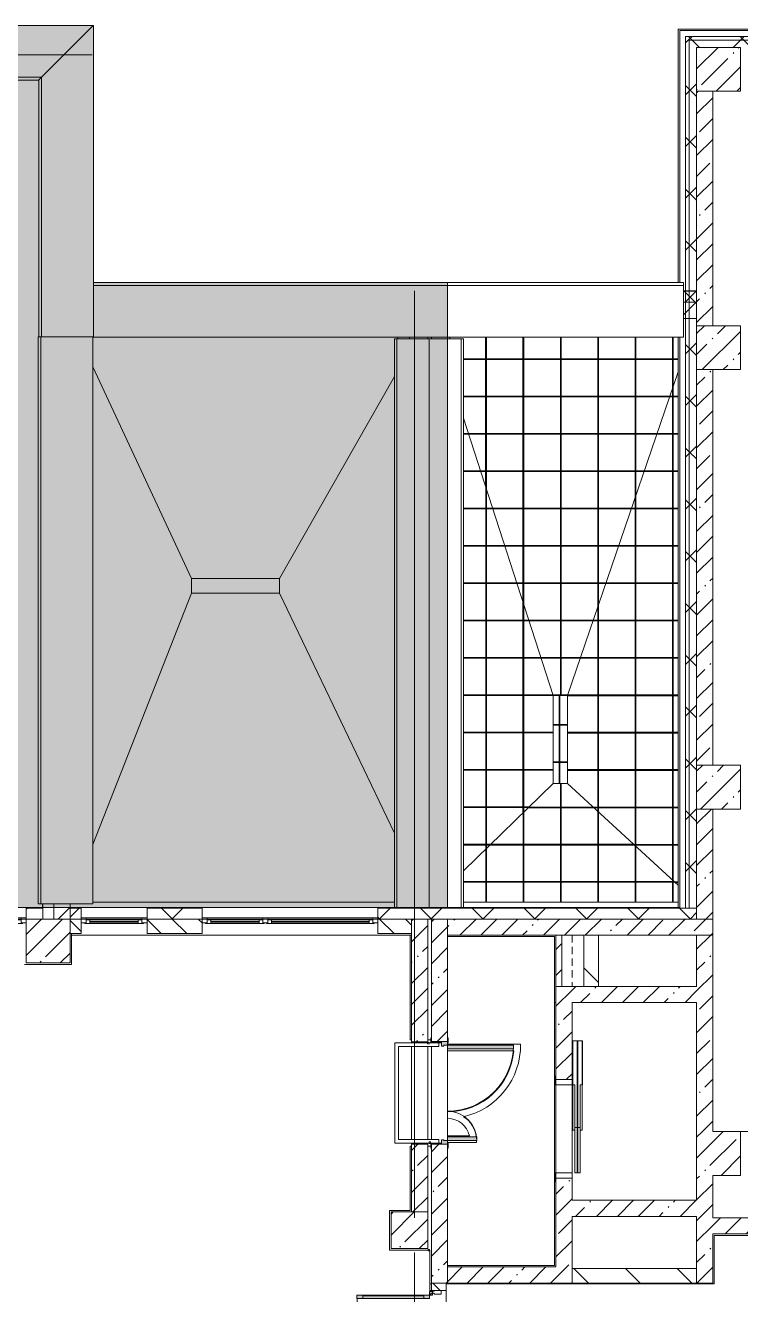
# Model space of a CAD drawing. Header units: millimetres. Extents: x 81469 to 281789, y -8553 to 29000.
# Drawn here: x 185605 to 195365, y 10072 to 27400 of the extents above; entities that cross this region are included whole.
import ezdxf

# ---------------------------------------------------------------- set-up
doc = ezdxf.new("R2010")
doc.units = ezdxf.units.MM
doc.linetypes.add('200_ШТРИХ__ш1_п0_6_', pattern=[160, 100, -60])
doc.linetypes.add('Осевая', pattern=[3175, 635, -476.25, 1587.5, -476.25])
for name, color, linetype, lineweight in [('A-DETL-3', 7, 'Continuous', 5), ('A-DETL-MBND', 7, '200_ШТРИХ__ш1_п0_6_', 9), ('A-GENM-1', 7, 'Continuous', 5), ('A-GLAZ-3', 7, 'Continuous', 5), ('A-GLAZ-CWMG-2', 7, 'Continuous', 5), ('A-ROOF', 7, 'Continuous', 5), ('A-ROOF-PATT', 7, 'Continuous', 5), ('A-WALL', 7, 'Continuous', 9), ('A-WALL-4', 7, 'Continuous', 5), ('I-WALL-2', 7, 'Continuous', 5), ('S-COLS-1', 7, 'Continuous', 5), ('Оси', 7, 'Continuous', 9), ('Оси-2', 7, 'Осевая', 9)]:
    doc.layers.add(name, color=color, linetype=linetype, lineweight=lineweight)
doc.layers.add('A-DETL-GENF-2', color=7, linetype='Continuous', lineweight=9, true_color=0xc0c0c0, transparency=0.4)
for name, color, linetype, lineweight, true_color in [('A-DETL-GENF-3', 7, 'Continuous', 5, 0xaaaaaa), ('A-DETL-GENF-4', 7, 'Continuous', 5, 0xe2e2e2), ('A-DOOR-2', 7, 'Continuous', 5, 0xe2e2e2), ('A-DOOR-3', 7, 'Continuous', 5, 0xaaaaaa), ('A-DOOR-FRAM-1', 7, 'Continuous', 5, 0xe2e2e2), ('A-DOOR-FRAM-3', 7, 'Continuous', 5, 0xaaaaaa), ('A-FLOR-2', 7, 'Continuous', 5, 0xb7b7b7), ('A-FLOR-3', 7, 'Continuous', 5, 0xaaaaaa), ('A-GENM-2', 7, 'Continuous', 5, 0x737373), ('A-WALL-5', 7, 'Continuous', 5, 0x737373), ('A-WALL-6', 7, 'Continuous', 9, 0x737373), ('I-WALL-3', 7, 'Continuous', 5, 0x737373)]:
    doc.layers.add(name, color=color, linetype=linetype, lineweight=lineweight, true_color=true_color)
pattern_1 = [(45, (152605.2, 0), (-353.5534, 353.5534), []), (135, (152605.2, 0), (-353.5534, -353.5534), [])]
pattern_2 = [(45, (152605.2, 0), (-285.123, 285.123), []), (45, (152890.3, 0), (-285.123, 285.123), [504.031, -100.806, 16.764, -84.042])]
pattern_3 = [(135, (152605.2, 0), (-353.5534, -353.5534), [])]

# ---------------------------------------------------------------- blocks, each defined once
blk = doc.blocks.new('парапет1 - парапет-18629556-3_5_3_птичка')
at = {"layer": 'A-GENM-1'}
blk.add_line((-2411, 27400), (33928, 27400), dxfattribs=at)
at = {"layer": 'A-GENM-2'}
for p, q in [((33926, 27398), (33219, 26691)), ((33928, 27398), (33928, 23147)), ((33219, 26691), (-1702, 26691)), ((33219, 26691), (33183, 26655)), ((33219, 23147), (33219, 26691)), ((-1665, 26654), (33182, 26654)), ((33182, 26654), (33182, 23147)), ((33928, 23147), (33920, 23147))]:
    blk.add_line(p, q, dxfattribs=at)
blk.add_open_spline([(33183, 26655), (33182, 26654), (33182, 26654), (33182, 26654), (33182, 26654)], degree=3, dxfattribs=at)
blk = doc.blocks.new('BSC_Колонна _Прямоугольная - 600х600-V26-3_5_3_птичка')
at = {"layer": 'S-COLS-1'}
h = blk.add_hatch(dxfattribs=at)
h.set_pattern_fill('FP_65', color=256, style=0, pattern_type=2)
h.set_pattern_definition([(45, (-42460, -26800), (-285.123, 285.123), []), (45, (-42174.88, -26800), (-285.123, 285.123), [504.031, -100.806, 16.764, -84.042])])
h.paths.add_polyline_path([(-300, -300), (300, -300), (300, 300), (-300, 300)])
for p, q in [((300, 300), (-300, 300)), ((-300, 300), (-300, -300)), ((300, -300), (300, 300)), ((-300, -300), (300, -300))]:
    blk.add_line(p, q, dxfattribs=at)
blk = doc.blocks.new('BSC_Колонна _Прямоугольная - 600х600-V31-3_5_3_птичка')
at = {"layer": 'S-COLS-1'}
h = blk.add_hatch(dxfattribs=at)
h.set_pattern_fill('FP_71', color=256, style=0, pattern_type=2)
h.set_pattern_definition([(45, (-42460, -17000), (-285.123, 285.123), []), (45, (-42174.88, -17000), (-285.123, 285.123), [504.031, -100.806, 16.764, -84.042])])
h.paths.add_polyline_path([(-300, -300), (300, -300), (300, 300), (-300, 300)])
for p, q in [((300, 300), (-300, 300)), ((-300, 300), (-300, -300)), ((300, -300), (300, 300)), ((-300, -300), (300, -300))]:
    blk.add_line(p, q, dxfattribs=at)
blk = doc.blocks.new('BSC_Колонна _Прямоугольная - 600х600-V32-3_5_3_птичка')
at = {"layer": 'S-COLS-1'}
h = blk.add_hatch(dxfattribs=at)
h.set_pattern_fill('FP_72', color=256, style=0, pattern_type=2)
h.set_pattern_definition([(45, (-42460, -23000), (-285.123, 285.123), []), (45, (-42174.88, -23000), (-285.123, 285.123), [504.031, -100.806, 16.764, -84.042])])
h.paths.add_polyline_path([(-300, -300), (300, -300), (300, 300), (-300, 300), (-300, -210)])
for p, q in [((300, 300), (-300, 300)), ((-300, 300), (-300, -300)), ((300, -300), (300, 300)), ((-300, -300), (300, -300))]:
    blk.add_line(p, q, dxfattribs=at)
blk = doc.blocks.new('BSC_Колонна _Прямоугольная - 600х600-V46-3_5_3_птичка')
at = {"layer": 'S-COLS-1'}
h = blk.add_hatch(dxfattribs=at)
h.set_pattern_fill('FP_84', color=256, style=0, pattern_type=2)
h.set_pattern_definition([(45, (-33310, -14900), (-285.123, 285.123), []), (45, (-33024.88, -14900), (-285.123, 285.123), [504.031, -100.806, 16.764, -84.042])])
h.paths.add_polyline_path([(-300, -300), (300, -300), (300, 300), (-300, 300), (-300, -208)])
for p, q in [((300, 300), (-300, 300)), ((-300, 300), (-300, -300)), ((300, -300), (300, 300)), ((-300, -300), (300, -300))]:
    blk.add_line(p, q, dxfattribs=at)
blk = doc.blocks.new('110_Дверь_СКБ_2Ст - Д-2 1450x2100h_Лестничная клетка EIS60-31576737-3_5_3_птичка')
at = {"layer": 'A-DOOR-2'}
for points in [[(-588, 507), (-588, 1010), (-638, 1010), (-638, 110), (-588, 110)], [(662, 510), (612, 510), (612, 110), (662, 110)], [(712, 30), (698, 30), (698, -110), (712, -110)]]:
    blk.add_hatch(color=256, dxfattribs=at).paths.add_polyline_path(points)
h = blk.add_hatch(color=256, dxfattribs=at)
h.paths.add_polyline_path([(712, 110), (662, 110), (662, 60), (652, 60), (652, 30), (712, 30)])
h.paths.add_polyline_path([(-628, 30), (-628, 60), (-638, 60), (-638, 110), (-688, 110), (-688, 30)])
at = {"layer": 'A-DOOR-FRAM-1'}
for points in [[(-672, 110), (-672, 118), (-742, 118), (-742, 110), (-697, 110)], [(-672, 30), (-688, 30), (-688, -110), (-672, -110)], [(768, 110), (768, 118), (698, 118), (698, 110)], [(-672, -110), (-742, -110), (-742, -118), (-672, -118)], [(768, -118), (768, -110), (698, -110), (698, -118)]]:
    blk.add_hatch(color=256, dxfattribs=at).paths.add_polyline_path(points)
at = {"layer": 'A-DOOR-3'}
for p, q in [((-638, 1010), (-638, 110)), ((-588, 1010), (-638, 1010)), ((-588, 110), (-588, 1010)), ((662, 510), (612, 510)), ((612, 510), (612, 110)), ((662, 110), (662, 510)), ((-638, 110), (-588, 110)), ((612, 110), (662, 110))]:
    blk.add_line(p, q, dxfattribs=at)
for centre, radius, start, end in [((-638, 110), 900, 0, 90), ((662, 110), 400, 90, 180)]:
    blk.add_arc(centre, radius, start, end, dxfattribs=at)
at = {"layer": 'A-DOOR-FRAM-3'}
for p, q in [((-672, 118), (-742, 118)), ((-742, 118), (-742, 110)), ((-742, 110), (-672, 110)), ((-638, 110), (-688, 110)), ((-688, 110), (-688, 30)), ((-688, 30), (-628, 30)), ((-672, 30), (-688, 30)), ((-688, 30), (-688, -110)), ((-672, 110), (-672, 118)), ((-672, -110), (-672, 30)), ((-638, 60), (-638, 110)), ((-628, 60), (-638, 60)), ((-628, 30), (-628, 60)), ((662, 60), (652, 60)), ((652, 60), (652, 30)), ((652, 30), (712, 30)), ((662, 110), (662, 60)), ((712, 110), (662, 110)), ((768, 118), (698, 118)), ((698, 118), (698, 110)), ((698, 110), (768, 110)), ((712, 30), (698, 30)), ((698, 30), (698, -110)), ((712, 30), (712, 110)), ((712, -110), (712, 30)), ((768, 110), (768, 118)), ((-672, -110), (-742, -110)), ((-742, -110), (-742, -118)), ((-742, -118), (-672, -118)), ((-688, -110), (-672, -110)), ((-672, -118), (-672, -110)), ((698, -110), (712, -110)), ((768, -110), (698, -110)), ((698, -110), (698, -118)), ((698, -118), (768, -118)), ((768, -118), (768, -110))]:
    blk.add_line(p, q, dxfattribs=at)
blk = doc.blocks.new('Gfhfgtnyfz rhsirf 1 - Gfhfgtnyfz rhsirf 3-21026214-3_5_3_птичка')
at = {"layer": 'A-GENM-1'}
for p, q in [((38780, 23120), (38966, 23120)), ((38966, 23120), (38998, 23120)), ((38966, 15358), (38966, 23120)), ((38998, 23120), (38999, 23120)), ((38999, 15358), (38999, 23120))]:
    blk.add_line(p, q, dxfattribs=at)
at = {"layer": 'A-GENM-2'}
for p, q in [((38057, 23120), (38057, 15358)), ((38057, 23120), (38058, 23120)), ((38058, 23120), (38090, 23120)), ((38090, 23120), (38528, 23120)), ((38090, 23120), (38090, 15358)), ((38528, 23120), (38780, 23120)), ((38528, 15358), (38528, 23120))]:
    blk.add_line(p, q, dxfattribs=at)
blk = doc.blocks.new('парапет6 - парапет-21094616-3_5_3_птичка')
at = {"layer": 'A-GENM-2'}
for p, q in [((33173, 23147), (33173, 15407)), ((33173, 23147), (33174, 23147)), ((33174, 23147), (33211, 23147)), ((33211, 23147), (33920, 23147)), ((33211, 23147), (33211, 15407)), ((33920, 15407), (33920, 23147)), ((33174, 15407), (33173, 15407)), ((33211, 15407), (33174, 15407)), ((33920, 15407), (33211, 15407))]:
    blk.add_line(p, q, dxfattribs=at)
blk = doc.blocks.new('120_Окно_СКБ_1Ст - 120_Окно_СКБ_1Ст 900х2500_h_-20664874-3_5_3_птичка')
at = {"layer": 'A-GLAZ-3'}
for p, q in [((-450, -127), (-450, -57)), ((-450, -57), (-380, -57)), ((450, -57), (-450, -57)), ((-380, -127), (-450, -127)), ((-450, -127), (-400, -127)), ((-380, -127), (-400, -127)), ((-400, -127), (-400, -137)), ((-400, -137), (400, -137)), ((400, -137), (-400, -137)), ((-380, -57), (-380, -127)), ((380, -87), (-380, -87)), ((-380, -87), (-380, -127)), ((-330, -137), (-330, -87)), ((-330, -107), (330, -107)), ((330, -117), (-330, -117)), ((330, -137), (330, -87)), ((380, -127), (380, -57)), ((380, -57), (450, -57)), ((380, -127), (380, -87)), ((450, -127), (380, -127)), ((400, -127), (380, -127)), ((400, -127), (450, -127)), ((400, -137), (400, -127)), ((450, -57), (450, -127))]:
    blk.add_line(p, q, dxfattribs=at)
blk = doc.blocks.new('120_Окно_СКБ_1Ст - 120_Окно_СКБ_1Ст_900х2500_h_-20705657-3_5_3_птичка')
at = {"layer": 'A-GLAZ-3'}
for p, q in [((-450, -127), (-450, -57)), ((-450, -57), (-380, -57)), ((450, -57), (-450, -57)), ((-380, -127), (-450, -127)), ((-450, -127), (-400, -127)), ((-380, -127), (-400, -127)), ((-400, -127), (-400, -137)), ((-400, -137), (400, -137)), ((400, -137), (-400, -137)), ((-380, -57), (-380, -127)), ((380, -87), (-380, -87)), ((-380, -87), (-380, -127)), ((-330, -137), (-330, -87)), ((-330, -107), (330, -107)), ((330, -117), (-330, -117)), ((330, -137), (330, -87)), ((380, -127), (380, -57)), ((380, -57), (450, -57)), ((380, -127), (380, -87)), ((450, -127), (380, -127)), ((400, -127), (380, -127)), ((400, -127), (450, -127)), ((400, -137), (400, -127)), ((450, -57), (450, -127))]:
    blk.add_line(p, q, dxfattribs=at)
blk = doc.blocks.new('120_Окно_СКБ_2Ст - 120_Окно_СКБ_2Ст 2400х2500 _мал створка слева_-22817474-3_5_3_птичка')
at = {"layer": 'A-GLAZ-3'}
for p, q in [((-1130, 127), (-1200, 127)), ((-1200, 127), (-1200, 57)), ((-1200, 127), (-1150, 127)), ((-1200, 57), (-1130, 57)), ((1200, 57), (-1200, 57)), ((-1150, 127), (-1150, 137)), ((-1150, 137), (320, 137)), ((320, 137), (-1150, 137)), ((-1130, 127), (-1150, 127)), ((-1130, 57), (-1130, 127)), ((-1130, 87), (-1130, 127)), ((300, 87), (-1130, 87)), ((-1080, 137), (-1080, 87)), ((250, 117), (-1080, 117)), ((-1080, 107), (250, 107)), ((250, 137), (250, 87)), ((370, 127), (300, 127)), ((300, 127), (300, 57)), ((300, 127), (300, 87)), ((320, 127), (300, 127)), ((300, 57), (370, 57)), ((320, 137), (320, 127)), ((320, 127), (350, 127)), ((350, 127), (350, 137)), ((350, 137), (1150, 137)), ((1150, 137), (350, 137)), ((370, 127), (350, 127)), ((370, 57), (370, 127)), ((370, 87), (370, 127)), ((1130, 87), (370, 87)), ((420, 137), (420, 87)), ((1080, 117), (420, 117)), ((420, 107), (1080, 107)), ((1080, 137), (1080, 87)), ((1200, 127), (1130, 127)), ((1130, 127), (1130, 57)), ((1130, 127), (1130, 87)), ((1150, 127), (1130, 127)), ((1130, 57), (1200, 57)), ((1150, 137), (1150, 127)), ((1150, 127), (1200, 127)), ((1200, 57), (1200, 127))]:
    blk.add_line(p, q, dxfattribs=at)
blk = doc.blocks.new('BSC_Колонна _Прямоугольная - 500х500-V132-3_5_3_птичка')
at = {"layer": 'S-COLS-1'}
h = blk.add_hatch(dxfattribs=at)
h.set_pattern_fill('FP_134', color=256, style=0, pattern_type=2)
h.set_pattern_definition([(45, (-38240, -10950), (-285.123, 285.123), []), (45, (-37954.88, -10950), (-285.123, 285.123), [504.031, -100.806, 16.764, -84.042])])
h.paths.add_polyline_path([(-250, -250), (250, -250), (250, 250), (-250, 250)])
for p, q in [((250, 250), (-250, 250)), ((-250, 250), (-250, -250)), ((250, -250), (250, 250)), ((-250, -250), (250, -250))]:
    blk.add_line(p, q, dxfattribs=at)
blk = doc.blocks.new('парапет10 - парапет-22960140-3_5_3_птичка')
at = {"layer": 'A-GENM-1'}
for p, q in [((41980, 23888), (33928, 23888)), ((38760, 23851), (41980, 23851)), ((41980, 23888), (41980, 23887)), ((41980, 23887), (41980, 23851)), ((41980, 23851), (41980, 23142)), ((41980, 23142), (38760, 23142))]:
    blk.add_line(p, q, dxfattribs=at)
at = {"layer": 'A-GENM-2'}
for p, q in [((33928, 23851), (38760, 23851)), ((38760, 23142), (33920, 23142))]:
    blk.add_line(p, q, dxfattribs=at)
blk = doc.blocks.new('DOR_Дверь лифта - 1350х2050h-V143-3_5_3_птичка')
at = {"layer": 'A-DOOR-3'}
for p, q in [((-600, 125), (-720, 125)), ((-720, 125), (-720, 110)), ((-720, 110), (-600, 110)), ((-675, 110), (-675, -110)), ((-600, 110), (-675, 110)), ((-600, 110), (-600, 125)), ((600, 110), (-600, 110)), ((-600, 110), (-600, -110)), ((720, 125), (600, 125)), ((600, 125), (600, 110)), ((600, -110), (600, 110)), ((675, 110), (600, 110)), ((600, 110), (720, 110)), ((675, -110), (675, 110)), ((720, 110), (720, 125)), ((-675, -110), (-600, -110)), ((-600, -110), (600, -110)), ((-600, -150), (-600, -180)), ((20, -150), (-600, -150)), ((-20, -120), (-20, -150)), ((600, -120), (-20, -120)), ((-20, -150), (600, -150)), ((20, -180), (20, -150)), ((600, -110), (675, -110)), ((600, -150), (600, -120)), ((-600, -180), (20, -180)), ((-600, -190), (-600, -220)), ((20, -190), (-600, -190)), ((-600, -220), (20, -220)), ((-20, -220), (-20, -250)), ((600, -220), (-20, -220)), ((-20, -250), (600, -250)), ((20, -220), (20, -190)), ((600, -250), (600, -220))]:
    blk.add_line(p, q, dxfattribs=at)
at = {"layer": 'A-DOOR-FRAM-3'}
for p, q in [((600, -117), (600, -120)), ((1203, -117), (600, -117)), ((600, -120), (1200, -120)), ((1200, -120), (1200, -180)), ((1203, -183), (1203, -117)), ((1200, -180), (20, -180)), ((20, -180), (20, -183)), ((20, -183), (1203, -183)), ((1203, -187), (20, -187)), ((20, -187), (20, -190)), ((20, -190), (1200, -190)), ((600, -250), (600, -253)), ((1200, -250), (600, -250)), ((600, -253), (1203, -253)), ((1200, -190), (1200, -250)), ((1203, -253), (1203, -187))]:
    blk.add_line(p, q, dxfattribs=at)
blk = doc.blocks.new('Дверь_Витражная_остекление_ - ДВН_ДАО_Главный вход_1800 в свету 5-32258809-3_5_3_птичка')
at = {"layer": 'A-DETL-GENF-4'}
for points in [[(-947.5, -1012.5), (-947.5, -20), (-992.5, -20), (-992.5, -1012.5)], [(1042.5, -1012.5), (1042.5, -20), (997.5, -20), (997.5, -1012.5)]]:
    blk.add_hatch(color=256, dxfattribs=at).paths.add_polyline_path(points)
at = {"layer": 'A-DETL-GENF-3'}
for p, q in [((-947.5, -20), (-992.5, -20)), ((-992.5, -1012.5), (-992.5, -20)), ((-947.5, -20), (-992.5, -20)), ((-992.5, -20), (-992.5, -1012.5)), ((-992.5, -100), (-947.5, -100)), ((-982.5, -932.5), (-982.5, -100)), ((-947.5, -1012.5), (-947.5, -20)), ((-947.5, -1012.5), (-947.5, -20)), ((988.5, -932.5), (988.5, -100)), ((997.5, -1012.5), (997.5, -20)), ((997.5, -20), (997.5, -1012.5)), ((1042.5, -100), (997.5, -100)), ((1032.5, -932.5), (1032.5, -100)), ((1042.5, -1012.5), (1042.5, -20)), ((1042.5, -1012.5), (1042.5, -20)), ((-992.5, -932.5), (-947.5, -932.5)), ((-992.5, -1012.5), (-947.5, -1012.5)), ((-992.5, -1012.5), (-947.5, -1012.5)), ((1042.5, -932.5), (997.5, -932.5)), ((1042.5, -1012.5), (997.5, -1012.5)), ((997.5, -1012.5), (1042.5, -1012.5))]:
    blk.add_line(p, q, dxfattribs=at)
at = {"layer": 'A-DOOR-3'}
for p, q in [((-1042.5, 20), (-992.5, 20)), ((-1042.5, -20), (-1042.5, 20)), ((-992.5, 20), (-992.5, -20)), ((992.5, 20), (1042.5, 20)), ((992.5, -20), (992.5, 20)), ((1042.5, 20), (1042.5, -20)), ((-992.5, -20), (-1042.5, -20)), ((-992.5, -1012.5), (-992.5, -20)), ((992.5, -1012.5), (992.5, -20)), ((1042.5, -20), (992.5, -20))]:
    blk.add_line(p, q, dxfattribs=at)
for centre, start, end in [((992.5, -20), 208.98841, 212.15997), ((992.5, -20), 218.4779, 270), ((-992.5, -20), 270, 285.59895)]:
    blk.add_arc(centre, 992.5, start, end, dxfattribs=at)
blk = doc.blocks.new('Прямоугольный импост - Импост структурный с накладкой - 160мм Темный-32469899-3_5_3_птичка')
at = {"layer": 'A-GLAZ-CWMG-2'}
for p, q in [((0, 17), (-50, 17)), ((-50, 17), (-50, 0)), ((-50, 0), (-40, 0)), ((-40, 0), (-40, -40)), ((-10, -40), (-10, 0)), ((-10, 0), (0, 0)), ((0, 0), (0, 17)), ((-40, -40), (-50, -40)), ((-50, -40), (-50, -140)), ((-50, -140), (0, -140)), ((0, -40), (-10, -40)), ((0, -140), (0, -40))]:
    blk.add_line(p, q, dxfattribs=at)

msp = doc.modelspace()

# ---------------------------------------------------------------- hatches: boundary and pattern name
at = {"layer": 'A-DETL-GENF-2'}
msp.add_hatch(color=256, dxfattribs=at).paths.add_polyline_path([(151677.4, 14774.9), (152337.2, 14774.9), (152337.2, 15358), (191365.2, 15358), (191365.2, 23888.3), (186533.3, 23888.3), (186533.3, 27398.1), (150196.1, 27398.1), (150196.1, 14774.9), (151211.3, 14774.9)])
at = {"layer": 'A-ROOF-PATT'}
h = msp.add_hatch(dxfattribs=at)
h.set_pattern_fill('FP_143', color=256, style=0, pattern_type=2)
h.set_pattern_definition([(0, (152620.26, -96.4), (0, 509.904), []), (0, (152620.26, -106.4), (0, 509.904), []), (90, (152625.26, -101.4), (-510, 3e-14), []), (90, (152615.26, -101.4), (-510, 3e-14), [])])
h.paths.add_polyline_path([(192805.2, 18250), (193005.2, 18250), (194515.2, 22668.2), (194515.2, 23141.9), (191395.2, 23141.9), (191395.2, 23120.1), (191583.9, 23120.1), (191583.9, 22038.8), (192694.4, 18593.7)])
h = msp.add_hatch(dxfattribs=at)
h.set_pattern_fill('FP_140', color=256, style=0, pattern_type=2)
h.set_pattern_definition([(270, (152691.8, -106.3), (509.179, 3e-14), []), (270, (152681.8, -106.3), (509.179, 3e-14), []), (0, (152686.8, -111.3), (0, 510), []), (0, (152686.8, -101.3), (0, 510), [])])
h.paths.add_polyline_path([(194515.2, 15660.1), (194515.2, 22668.2), (193005.2, 18250), (193005.2, 17050), (194310.4, 15848.6)])
h = msp.add_hatch(dxfattribs=at)
h.set_pattern_fill('FP_141', color=256, style=0, pattern_type=2)
h.set_pattern_definition([(90, (152687.2, -1125), (-509.077, 3e-14), []), (90, (152697.2, -1125), (-509.077, 3e-14), []), (180, (152692.2, -1120), (-6e-14, -510), []), (180, (152692.2, -1130), (-6e-14, -510), [])])
h.paths.add_polyline_path([(191583.9, 15858.1), (192805.2, 17050), (192805.2, 18250), (191583.9, 22038.8), (191583.9, 17005.5)])
h = msp.add_hatch(dxfattribs=at)
h.set_pattern_fill('FP_144', color=256, style=0, pattern_type=2)
h.set_pattern_definition([(0, (152605.2, 5), (0, 510), []), (0, (152605.2, -5), (0, 510), []), (90, (152610.2, 0), (-510, 3e-14), []), (90, (152600.2, 0), (-510, 3e-14), [])])
h.paths.add_polyline_path([(193005.2, 17050), (193005.2, 18250), (192805.2, 18250), (192805.2, 17050)])
h = msp.add_hatch(dxfattribs=at)
h.set_pattern_fill('FP_142', color=256, style=0, pattern_type=2)
h.set_pattern_definition([(180, (152621.13, -79.3), (-6e-14, -509.031), []), (180, (152621.13, -69.3), (-6e-14, -509.031), []), (270, (152616.13, -74.3), (510, 3e-14), []), (270, (152626.13, -74.3), (510, 3e-14), [])])
h.paths.add_polyline_path([(194515.2, 15430), (194515.2, 15660.1), (193005.2, 17050), (192805.2, 17050), (191583.9, 15858.1), (191583.9, 15430), (193005.2, 15430)])
at = {"layer": 'A-WALL-4'}
h = msp.add_hatch(dxfattribs=at)
h.set_pattern_fill('FP_60', color=256, style=0, pattern_type=2)
h.set_pattern_definition(pattern_1)
h.paths.add_polyline_path([(194615.2, 15350), (194665.2, 15350), (194665.2, 27250), (194615.2, 27250), (194615.2, 15358)])
h = msp.add_hatch(dxfattribs=at)
h.set_pattern_fill('FP_60', color=256, style=0, pattern_type=2)
h.set_pattern_definition(pattern_1)
h.paths.add_polyline_path([(237175.2, 27200), (237175.2, 27250), (232955.2, 27250), (232955.2, 27200), (236974.1, 27200)])
h.paths.add_polyline_path([(229050.4, 27200), (229855.2, 27200), (229855.2, 27250), (228955.2, 27250), (228955.2, 27200)])
h.paths.add_polyline_path([(219715.2, 27200), (219715.2, 27250), (215465.2, 27250), (215465.2, 27200), (218796.1, 27200)])
h.paths.add_polyline_path([(222215.2, 27200), (223415.2, 27200), (223415.2, 27250), (222215.2, 27250)])
h.paths.add_polyline_path([(225515.2, 27200), (226855.2, 27200), (226855.2, 27250), (225515.2, 27250)])
h.paths.add_polyline_path([(214135.1, 27200), (214565.2, 27200), (214565.2, 27250), (212465.2, 27250), (212465.2, 27200), (213202.9, 27200)])
h.paths.add_polyline_path([(211338.5, 27200), (211565.2, 27200), (211565.2, 27250), (210465.2, 27250), (210465.2, 27200)])
h.paths.add_polyline_path([(206677.5, 27200), (207365.2, 27200), (207365.2, 27250), (205865.2, 27250), (205865.2, 27200)])
h.paths.add_polyline_path([(202948.6, 27200), (203365.2, 27200), (203365.2, 27250), (202265.5, 27250), (202265.5, 27200)])
h.paths.add_polyline_path([(194765.2, 27200), (197165.2, 27200), (197165.2, 27250), (194665.2, 27250), (194665.2, 27200)])
h.paths.add_polyline_path([(200265.2, 27200), (201365.5, 27200), (201365.5, 27250), (200265.2, 27250)])
h = msp.add_hatch(dxfattribs=at)
h.set_pattern_fill('FP_60', color=256, style=0, pattern_type=2)
h.set_pattern_definition(pattern_1)
h.paths.add_polyline_path([(194765.2, 15350), (194765.2, 27200), (194665.2, 27200), (194665.2, 15350)])
h = msp.add_hatch(dxfattribs=at)
h.set_pattern_fill('FP_60', color=256, style=0, pattern_type=2)
h.set_pattern_definition(pattern_1)
h.paths.add_polyline_path([(237175.2, 27100), (237175.2, 27200), (232955.2, 27200), (232955.2, 27100), (236974.1, 27100)])
h.paths.add_polyline_path([(222215.2, 27100), (223415.2, 27100), (223415.2, 27200), (222215.2, 27200)])
h.paths.add_polyline_path([(225515.2, 27100), (226855.2, 27100), (226855.2, 27200), (225515.2, 27200)])
h.paths.add_polyline_path([(219715.2, 27100), (219715.2, 27200), (215465.2, 27200), (215465.2, 27100), (218796.1, 27100)])
h.paths.add_polyline_path([(228955.2, 27100), (229855.2, 27100), (229855.2, 27200), (228955.2, 27200)])
h.paths.add_polyline_path([(207365.2, 27100), (207365.2, 27200), (205865.2, 27200), (205865.2, 27100), (206677.5, 27100)])
h.paths.add_polyline_path([(214135.1, 27100), (214565.2, 27100), (214565.2, 27200), (212465.2, 27200), (212465.2, 27100), (213202.9, 27100)])
h.paths.add_polyline_path([(210465.2, 27100), (211565.2, 27100), (211565.2, 27200), (210465.2, 27200)])
h.paths.add_polyline_path([(201365.5, 27100), (201365.5, 27200), (200265.2, 27200), (200265.2, 27100), (201084.2, 27100)])
h.paths.add_polyline_path([(202265.5, 27100), (203365.2, 27100), (203365.2, 27200), (202265.5, 27200)])
h.paths.add_polyline_path([(196423.2, 27100), (197165.2, 27100), (197165.2, 27200), (194765.2, 27200), (194765.2, 27100), (195365.2, 27100)])
h = msp.add_hatch(dxfattribs=at)
h.set_pattern_fill('FP_60', color=256, style=0, pattern_type=2)
h.set_pattern_definition(pattern_1)
h.paths.add_polyline_path([(194765.2, 23620), (194765.2, 23770), (194585.2, 23770), (194585.2, 23620)])
h = msp.add_hatch(dxfattribs=at)
h.set_pattern_fill('FP_60', color=256, style=0, pattern_type=2)
h.set_pattern_definition(pattern_1)
h.paths.add_polyline_path([(194558.8, 15200), (194765.2, 15200), (194765.2, 15350), (190415.2, 15350), (190415.2, 15200), (192694.4, 15200)])
h.paths.add_polyline_path([(182605.9, 15200), (184715.2, 15200), (184715.2, 15350), (182622.2, 15349), (182622.2, 15288), (182615.2, 15285), (181842.2, 15288), (181842.2, 15350), (178215.4, 15349), (178215.4, 15288), (178208.4, 15285), (177035.4, 15288), (177035.4, 15350), (172395.2, 15349), (172395.2, 15288), (172388.2, 15285), (171615.2, 15288), (171615.2, 15350), (167388.2, 15349), (167388.2, 15288), (167381.2, 15285), (167208.2, 15288), (167208, 15350), (165465.2, 15350), (165465.2, 15200), (182440.2, 15200)])
h.paths.add_polyline_path([(187265.2, 15200), (188015.2, 15200), (188015.2, 15350), (187265.2, 15350)])
h.paths.add_polyline_path([(186215.2, 15200), (186365.2, 15200), (186365.2, 15350), (186215.2, 15350), (186215.2, 15270.2)])
h.paths.add_polyline_path([(157265.2, 15200), (159365.2, 15200), (159365.2, 15350), (152645.2, 15350), (152645.2, 15293), (152495.2, 15293), (152495.2, 15200), (155406.2, 15200)])
h.paths.add_polyline_path([(161765.2, 15200), (162365.2, 15200), (162365.2, 15350), (161765.2, 15350)])
h.paths.add_polyline_path([(160865.2, 15200), (160865.2, 15350), (160265.2, 15350), (160265.2, 15200)])
h.paths.add_polyline_path([(185845.2, 15200), (185840.2, 15350), (185615.2, 15350), (185615.2, 15200)])
h = msp.add_hatch(dxfattribs=at)
h.set_pattern_fill('FP_58', color=256, style=0, pattern_type=2)
h.set_pattern_definition([(135, (152605.18, 0), (-176.7767, -176.7767), [])])
h.paths.add_polyline_path([(186365.2, 15000), (186365.2, 15200), (186215.2, 15200), (186215.2, 15000)])
h.paths.add_polyline_path([(188015.2, 15000), (188015.2, 15200), (187265.2, 15200), (187265.2, 15000)])
h.paths.add_polyline_path([(190830, 15000), (190875.2, 15000), (190875.2, 15200), (190415.2, 15200), (190415.2, 15000)])
at = {"layer": 'I-WALL-2'}
h = msp.add_hatch(dxfattribs=at)
h.set_pattern_fill('FP_56', color=256, style=0, pattern_type=2)
h.set_pattern_definition(pattern_2)
h.paths.add_polyline_path([(194765.2, 15200), (194985.2, 15200), (194985.2, 16700), (194765.2, 16700), (194765.2, 15848.6)])
h.paths.add_polyline_path([(194765.2, 17300), (194985.2, 17300), (194985.2, 22700), (194765.2, 22700), (194765.2, 20476.2)])
h.paths.add_polyline_path([(194765.2, 23300), (194985.2, 23300), (194985.2, 26500), (194765.2, 26500), (194765.2, 23368.5)])
h = msp.add_hatch(dxfattribs=at)
h.set_pattern_fill('FP_56', color=256, style=0, pattern_type=2)
h.set_pattern_definition(pattern_2)
h.paths.add_polyline_path([(194585.2, 23400), (194765.2, 23400), (194765.2, 23620), (194585.2, 23620)])
h = msp.add_hatch(dxfattribs=at)
h.set_pattern_fill('FP_60', color=256, style=0, pattern_type=2)
h.set_pattern_definition(pattern_1)
h.paths.add_polyline_path([(185995.2, 15358), (185995.2, 15407.3), (185845.2, 15407.3), (185845.2, 15358)])
h = msp.add_hatch(dxfattribs=at)
h.set_pattern_fill('FP_60', color=256, style=0, pattern_type=2)
h.set_pattern_definition(pattern_1)
h.paths.add_polyline_path([(185845.2, 15200), (185995.2, 15200), (185995.2, 15358), (185845.2, 15358), (185845.2, 15270.2)])
h = msp.add_hatch(dxfattribs=at)
h.set_pattern_fill('FP_56', color=256, style=0, pattern_type=2)
h.set_pattern_definition(pattern_2)
h.paths.add_polyline_path([(186169, 15358), (186215.2, 15358), (186215.2, 15407.3), (185995.2, 15407.3), (185995.2, 15358)])
h = msp.add_hatch(dxfattribs=at)
h.set_pattern_fill('FP_56', color=256, style=0, pattern_type=2)
h.set_pattern_definition(pattern_2)
h.paths.add_polyline_path([(186169, 15200), (186215.2, 15200), (186215.2, 15358), (185995.2, 15358), (185995.2, 15200)])
h = msp.add_hatch(dxfattribs=at)
h.set_pattern_fill('FP_56', color=256, style=0, pattern_type=2)
h.set_pattern_definition(pattern_2)
h.paths.add_polyline_path([(190875.2, 11200), (191095.2, 11200), (191095.2, 12125), (190875.2, 12125), (190875.2, 11221)])
h.paths.add_polyline_path([(190875.2, 13525), (191095.2, 13525), (191095.2, 15200), (190875.2, 15200), (190875.2, 13534.8)])
h = msp.add_hatch(dxfattribs=at)
h.set_pattern_fill('FP_56', color=256, style=0, pattern_type=2)
h.set_pattern_definition(pattern_2)
h.paths.add_polyline_path([(191296.1, 10230), (191365.2, 10230), (191365.2, 12125), (191145.2, 12125), (191145.2, 10230)])
h.paths.add_polyline_path([(191315.2, 13525), (191365.2, 13525), (191365.2, 15200), (191145.2, 15200), (191145.2, 13525), (191285.2, 13525)])
h = msp.add_hatch(dxfattribs=at)
h.set_pattern_fill('FP_56', color=256, style=0, pattern_type=2)
h.set_pattern_definition(pattern_2)
h.paths.add_polyline_path([(193425.2, 14980), (194985.2, 14980), (194985.2, 15200), (191365.2, 15200), (191365.2, 14980), (193225.2, 14980)])
h = msp.add_hatch(dxfattribs=at)
h.set_pattern_fill('FP_61', color=256, style=0, pattern_type=2)
h.set_pattern_definition([(45, (152605.18, 0), (-176.7767, 176.7767), [])])
h.paths.add_polyline_path([(192925.2, 14280), (192925.2, 14980), (192845.2, 14980), (192845.2, 14280)])
h = msp.add_hatch(dxfattribs=at)
h.set_pattern_fill('FP_59', color=256, style=0, pattern_type=2)
h.set_pattern_definition(pattern_3)
h.paths.add_polyline_path([(193425.2, 14280), (193425.2, 14980), (193225.2, 14980), (193225.2, 14280)])
h = msp.add_hatch(dxfattribs=at)
h.set_pattern_fill('FP_56', color=256, style=0, pattern_type=2)
h.set_pattern_definition(pattern_2)
h.paths.add_polyline_path([(194985.2, 10230), (194985.2, 11700), (194765.2, 11700), (194765.2, 10230)])
h.paths.add_polyline_path([(194985.2, 12300), (194985.2, 14980), (194765.2, 14980), (194765.2, 12300)])
h = msp.add_hatch(dxfattribs=at)
h.set_pattern_fill('FP_56', color=256, style=0, pattern_type=2)
h.set_pattern_definition(pattern_2)
h.paths.add_polyline_path([(193065.2, 10230), (193065.2, 11660), (192845.2, 11660), (192845.2, 10230)])
h.paths.add_polyline_path([(193065.2, 13010), (193065.2, 14280), (192845.2, 14280), (192845.2, 13010)])
h = msp.add_hatch(dxfattribs=at)
h.set_pattern_fill('FP_56', color=256, style=0, pattern_type=2)
h.set_pattern_definition(pattern_2)
h.paths.add_polyline_path([(194765.2, 14060), (194765.2, 14280), (193065.2, 14280), (193065.2, 14060), (194558.8, 14060)])
h = msp.add_hatch(dxfattribs=at)
h.set_pattern_fill('FP_56', color=256, style=0, pattern_type=2)
h.set_pattern_definition(pattern_2)
h.paths.add_polyline_path([(194765.2, 11140), (194765.2, 11360), (193065.2, 11360), (193065.2, 11140), (194558.8, 11140)])
h = msp.add_hatch(dxfattribs=at)
h.set_pattern_fill('FP_56', color=256, style=0, pattern_type=2)
h.set_pattern_definition(pattern_2)
h.paths.add_polyline_path([(197365.2, 10900), (197365.2, 11120), (194985.2, 11120), (194985.2, 10900)])
h = msp.add_hatch(dxfattribs=at)
h.set_pattern_fill('FP_56', color=256, style=0, pattern_type=2)
h.set_pattern_definition(pattern_2)
h.paths.add_polyline_path([(192845.2, 10230), (192845.2, 10450), (191365.2, 10450), (191365.2, 10230), (192694.4, 10230)])
h = msp.add_hatch(dxfattribs=at)
h.set_pattern_fill('FP_59', color=256, style=0, pattern_type=2)
h.set_pattern_definition(pattern_3)
h.paths.add_polyline_path([(194765.2, 10230), (194765.2, 10430), (193065.2, 10430), (193065.2, 10230), (194558.8, 10230)])
h = msp.add_hatch(dxfattribs=at)
h.set_pattern_fill('FP_59', color=256, style=0, pattern_type=2)
h.set_pattern_definition(pattern_3)
h.paths.add_polyline_path([(191145.2, 7900), (191345.2, 7900), (191345.2, 8000), (191145.2, 8000)])
h.paths.add_polyline_path([(191145.2, 10130), (191345.2, 10130), (191345.2, 10230), (191145.2, 10230)])
at = {"layer": 'S-COLS-1'}
h = msp.add_hatch(dxfattribs=at)
h.set_pattern_fill('FP_56', color=256, style=0, pattern_type=2)
h.set_pattern_definition(pattern_2)
h.paths.add_polyline_path([(194765.2, 11700), (195365.2, 11700), (195365.2, 12300), (194765.2, 12300)])

# ---------------------------------------------------------------- linework, layer by layer
at = {"layer": 'A-DETL-3'}
for p, q in [((186533.3, 27398.1), (150196.1, 27398.1)), ((186533.3, 23888.3), (186533.3, 27398.1)), ((191365.2, 23888.3), (186533.3, 23888.3)), ((191365.2, 15358), (191365.2, 23888.3)), ((152337.2, 15358), (191365.2, 15358))]:
    msp.add_line(p, q, dxfattribs=at)
at = {"layer": 'A-DETL-MBND'}
msp.add_line((193065.2, 14980), (193065.2, 14280), dxfattribs=at)
at = {"layer": 'A-FLOR-2'}
for p, q in [((186524.8, 22736.6), (187872.2, 19850)), ((189072.2, 19850), (190642.6, 22605.7)), ((187872.2, 19850), (189072.2, 19850)), ((187872.2, 19650), (187872.2, 19850)), ((189072.2, 19650), (189072.2, 19850)), ((186524.8, 16218.6), (187872.2, 19650)), ((189072.2, 19650), (187872.2, 19650)), ((190642.7, 16374), (189072.2, 19650)), ((190643.3, 15430), (186524.8, 15430))]:
    msp.add_line(p, q, dxfattribs=at)
at = {"layer": 'A-FLOR-3'}
for p, q in [((186235.2, 14980), (186235.2, 14580)), ((190855.2, 13550), (190855.2, 14980)), ((192825.2, 14960), (191365.2, 14960)), ((192825.2, 10470), (192825.2, 14960)), ((186235.2, 14580), (185595.2, 14580)), ((192845.2, 14060), (192825.2, 14060)), ((190875.2, 13550), (190855.2, 13550)), ((191137.2, 13550), (191095.2, 13550)), ((191094.7, 13508.5), (190646.6, 13508.5)), ((190646.6, 13508.5), (190646.6, 12138.5)), ((190696.6, 12188.5), (190696.6, 13458.5)), ((190696.6, 13458.5), (191246.6, 13458.5)), ((191246.6, 13508.5), (191114.7, 13508.5)), ((191246.6, 13458.5), (191246.6, 13508.5)), ((192361.4, 13491.9), (191366.6, 13491.9)), ((191366.6, 13491.9), (191366.6, 13475)), ((191366.6, 13425), (191366.6, 13401.9)), ((191366.6, 13401.9), (192268.9, 13401.9)), ((191366.6, 12567), (191366.6, 12477)), ((190646.6, 12138.5), (191114.7, 12138.5)), ((191246.6, 12188.5), (190696.6, 12188.5)), ((191246.6, 12140), (191246.6, 12188.5)), ((191663.7, 12240.8), (191366.6, 12240.8)), ((191366.6, 12240.8), (191366.6, 12225)), ((191366.6, 12175), (191366.6, 12150.8)), ((191366.6, 12150.8), (191761, 12150.8)), ((200765.2, 12300), (195365.2, 12300)), ((190855.2, 11220), (190855.2, 12100)), ((190855.2, 12100), (190875.2, 12100)), ((191095.2, 12100), (191137.2, 12100)), ((190575.2, 10680), (190575.2, 11220)), ((190575.2, 11220), (190855.2, 11220)), ((208403, 10880), (195005.2, 10880)), ((195005.2, 10880), (195005.2, 10220)), ((191099.7, 10680), (190575.2, 10680)), ((191125.2, 10129.4), (191125.2, 10680)), ((191365.2, 10470), (192825.2, 10470)), ((191145.2, 10220), (191124.7, 10220)), ((191124.7, 10220), (191124.7, 10129.7)), ((195005.2, 10220), (191345.2, 10220))]:
    msp.add_line(p, q, dxfattribs=at)
for centre, radius, start, end in [((191366.6, 13472), 905, 270, 355.56313), ((191366.6, 13472), 995, 282.67054, 1.1511), ((191366.6, 12172), 305, 13.0427, 90), ((191366.6, 12172), 395, 7.73102, 56.45952), ((191366.6, 12172), 395, 356.92799, 0.44718)]:
    msp.add_arc(centre, radius, start, end, dxfattribs=at)
at = {"layer": 'A-ROOF'}
for p, q in [((194515.2, 22668.2), (193005.2, 18250)), ((192805.2, 18250), (191583.5, 22039.9)), ((192805.2, 17050), (192805.2, 18250)), ((192805.2, 18250), (193005.2, 18250)), ((193005.2, 18250), (193005.2, 17050)), ((191582.9, 15857.1), (192805.2, 17050)), ((193005.2, 17050), (192805.2, 17050)), ((193005.2, 17050), (194515.7, 15659.6)), ((194515.3, 15430), (191582.9, 15430))]:
    msp.add_line(p, q, dxfattribs=at)
at = {"layer": 'A-WALL'}
for p, q in [((194535.2, 27330), (194535.2, 23887.4)), ((197165.2, 27330), (194535.2, 27330)), ((194615.2, 27250), (194615.2, 15350)), ((197165.2, 27250), (194615.2, 27250)), ((194665.2, 27200), (194665.2, 15350)), ((197165.2, 27200), (194665.2, 27200)), ((194765.2, 23773), (194585.2, 23773)), ((194765.2, 23770), (194585.2, 23770)), ((194535.2, 23141.9), (194535.2, 15350)), ((185838.2, 15353), (185615.2, 15353)), ((185845.2, 15350), (185615.2, 15350)), ((185838.2, 15358), (185838.2, 15350)), ((185845.2, 15407.3), (185845.2, 15200)), ((185995.2, 15407.3), (185995.2, 15200)), ((186215.2, 15358), (186215.2, 15200)), ((186365.2, 15353), (186215.2, 15353)), ((186365.2, 15350), (186215.2, 15350)), ((188015.2, 15353), (187265.2, 15353)), ((188015.2, 15350), (187265.2, 15350)), ((194535.2, 15353), (190415.2, 15353)), ((194765.2, 15350), (190415.2, 15350)), ((194515.2, 15358), (194535.2, 15358)), ((186365.2, 15200), (186215.2, 15200)), ((188015.2, 15200), (187265.2, 15200)), ((190875.2, 15200), (190415.2, 15200)), ((192925.2, 14980), (192845.2, 14980)), ((193425.2, 14980), (193225.2, 14980)), ((193225.2, 14280), (193425.2, 14280)), ((191365.2, 10230), (191365.2, 10450)), ((193065.2, 10430), (193065.2, 10230)), ((194765.2, 10230), (194765.2, 10430)), ((191345.2, 10230), (191145.2, 10230))]:
    msp.add_line(p, q, dxfattribs=at)
at = {"layer": 'A-WALL-4'}
for p, q in [((194515.2, 27350), (202265.5, 27350)), ((194515.2, 27350), (194515.2, 23887.4)), ((194765.2, 23400), (194765.2, 26500)), ((194765.2, 23778), (194585.2, 23778)), ((194765.2, 23620), (194765.2, 23778)), ((194765.2, 23620), (194765.2, 23620)), ((194515.2, 23141.9), (194515.2, 15358)), ((194765.2, 15200), (194765.2, 16700)), ((185615.2, 15358), (185615.2, 15200)), ((186365.2, 15000), (186365.2, 15358)), ((194515.2, 15358), (187265.2, 15358)), ((187265.2, 15358), (187265.2, 15000)), ((188015.2, 15000), (188015.2, 15358)), ((190415.2, 15358), (190415.2, 15000)), ((183215.2, 15200), (185615.2, 15200)), ((186215.2, 15200), (194765.2, 15200)), ((190875.2, 15000), (190875.2, 15200)), ((186215.2, 15000), (186365.2, 15000)), ((187265.2, 15000), (188015.2, 15000)), ((190415.2, 15000), (190875.2, 15000)), ((191114.7, 13514), (191094.7, 13514)), ((191094.7, 13514), (191094.7, 13494)), ((191094.7, 13494), (191114.7, 13494)), ((191114.7, 13494), (191114.7, 13514)), ((191134.7, 12156), (191114.7, 12156)), ((191114.7, 12156), (191114.7, 12136)), ((191114.7, 12136), (191134.7, 12136)), ((191134.7, 12136), (191134.7, 12156)), ((191099.7, 10689), (191099.7, 10669)), ((191119.7, 10689), (191099.7, 10689)), ((191099.7, 10669), (191119.7, 10669)), ((191119.7, 10669), (191119.7, 10689))]:
    msp.add_line(p, q, dxfattribs=at)
at = {"layer": 'A-WALL-5'}
for p, q in [((185838.2, 15358), (182692.2, 15358)), ((186215.2, 15358), (187265.2, 15358))]:
    msp.add_line(p, q, dxfattribs=at)
at = {"layer": 'A-WALL-6'}
msp.add_line((185840.2, 15350), (185840.2, 15407.3), dxfattribs=at)
at = {"layer": 'I-WALL-2'}
for p, q in [((194985.2, 23300), (194985.2, 26500)), ((194765.2, 23620), (194585.2, 23620)), ((194585.2, 23400), (194765.2, 23400)), ((194765.2, 23400), (194765.2, 23300)), ((191395.2, 23141.9), (191395.2, 23120.1)), ((194765.2, 22700), (194765.2, 17300)), ((194985.2, 17300), (194985.2, 22700)), ((194985.2, 15200), (194985.2, 16700)), ((191095.2, 13513.5), (191095.2, 15200)), ((191145.2, 15200), (191145.2, 13580)), ((194985.2, 15200), (191365.2, 15200)), ((191365.2, 13580), (191365.2, 15200)), ((194985.2, 14980), (194985.2, 15200)), ((186235.2, 15000), (186235.2, 14980)), ((190875.2, 14980), (186235.2, 14980)), ((190875.2, 15000), (190875.2, 13508.5)), ((191365.2, 14980), (192845.2, 14980)), ((192845.2, 14980), (192845.2, 13010)), ((192925.2, 14980), (193225.2, 14980)), ((192925.2, 14280), (192925.2, 14980)), ((193225.2, 14980), (193225.2, 14280)), ((193425.2, 14980), (194985.2, 14980)), ((193425.2, 14280), (193425.2, 14980)), ((194985.2, 14980), (194765.2, 14980)), ((194765.2, 14980), (194765.2, 14280)), ((194985.2, 12300), (194985.2, 14980)), ((192845.2, 14280), (193225.2, 14280)), ((194765.2, 14280), (193425.2, 14280)), ((193065.2, 13010), (193065.2, 14060)), ((193065.2, 14060), (194765.2, 14060)), ((194765.2, 14060), (194765.2, 12300)), ((190875.2, 13525), (191095.2, 13525)), ((190875.2, 12188.5), (190875.2, 13458.5)), ((191095.2, 13458.5), (191095.2, 12188.5)), ((191145.2, 12188.5), (191145.2, 13458.5)), ((191365.2, 13425), (191365.2, 12225)), ((192845.2, 13010), (193065.2, 13010)), ((190875.2, 12138.5), (190875.2, 11200)), ((191095.2, 11200), (191095.2, 12138.5)), ((191095.2, 12125), (190875.2, 12125)), ((191145.2, 12070), (191145.2, 10230)), ((191365.2, 10450), (191365.2, 12070)), ((192845.2, 11660), (192845.2, 10450)), ((193065.2, 11660), (192845.2, 11660)), ((193065.2, 11360), (193065.2, 11660)), ((194765.2, 11700), (194765.2, 11360)), ((194985.2, 11120), (194985.2, 11700)), ((194765.2, 11360), (193065.2, 11360)), ((193065.2, 10430), (193065.2, 11140)), ((193065.2, 11140), (194765.2, 11140)), ((194765.2, 11140), (194765.2, 10430)), ((197365.2, 11120), (194985.2, 11120)), ((194985.2, 10230), (194985.2, 10900)), ((194985.2, 10900), (208353, 10900)), ((192845.2, 10450), (191365.2, 10450)), ((194765.2, 10430), (193065.2, 10430)), ((191145.2, 10230), (191145.2, 10120)), ((191345.2, 10230), (193065.2, 10230)), ((191345.2, 10230), (191345.2, 7900)), ((193065.2, 10230), (194985.2, 10230)), ((191145.2, 10130), (191345.2, 10130))]:
    msp.add_line(p, q, dxfattribs=at)
at = {"layer": 'I-WALL-3'}
for p, q in [((190688.2, 23120.1), (190688.2, 23141.9)), ((190845.2, 23141.9), (190845.2, 23120.1)), ((191095.2, 23141.9), (191095.2, 23120.1)), ((191145.2, 23120.1), (191145.2, 23141.9)), ((185838.2, 15407.3), (185838.2, 15358)), ((186215.2, 15358), (186215.2, 15407.3))]:
    msp.add_line(p, q, dxfattribs=at)
at = {"layer": 'S-COLS-1'}
for p, q in [((194765.2, 12300), (194765.2, 11700)), ((195365.2, 12300), (194985.2, 12300)), ((195365.2, 11700), (195365.2, 12300)), ((194985.2, 11700), (195365.2, 11700))]:
    msp.add_line(p, q, dxfattribs=at)
at = {"layer": 'Оси'}
for p, q in [((174015.2, 27000), (186515.2, 27000)), ((190915.2, 11277.7), (190915.2, 23777.7))]:
    msp.add_line(p, q, dxfattribs=at)
at = {"layer": 'Оси-2'}
msp.add_line((190915.2, 7947.2), (190915.2, 11277.7), dxfattribs=at)

# ---------------------------------------------------------------- block references
at = {"layer": 'A-DOOR-3'}
for name, p, rotation in [('110_Дверь_СКБ_2Ст - Д-2 1450x2100h_Лестничная клетка EIS60-31576737-3_5_3_птичка', (191255.2, 12837.5), 269.9999999999999), ('DOR_Дверь лифта - 1350х2050h-V143-3_5_3_птичка', (192955.2, 12335), 90), ('Дверь_Витражная_остекление_ - ДВН_ДАО_Главный вход_1800 в свету 5-32258809-3_5_3_птичка', (191141.2, 9072.5), 269.9999999999999)]:
    msp.add_blockref(name, p, dxfattribs=dict(at, rotation=rotation))
at = {"layer": 'A-GENM-1'}
for name, p in [('парапет1 - парапет-18629556-3_5_3_птичка', (152605.2, 0)), ('парапет10 - парапет-22960140-3_5_3_птичка', (152605.2, 0)), ('Gfhfgtnyfz rhsirf 1 - Gfhfgtnyfz rhsirf 3-21026214-3_5_3_птичка', (152585.2, 0))]:
    msp.add_blockref(name, p, dxfattribs=at)
at = {"layer": 'A-GENM-2'}
msp.add_blockref('парапет6 - парапет-21094616-3_5_3_птичка', (152605.2, 0), dxfattribs=at)
at = {"layer": 'A-GLAZ-3'}
for name, p in [('120_Окно_СКБ_1Ст - 120_Окно_СКБ_1Ст_900х2500_h_-20705657-3_5_3_птичка', (185165.2, 15275)), ('120_Окно_СКБ_1Ст - 120_Окно_СКБ_1Ст 900х2500_h_-20664874-3_5_3_птичка', (186815.2, 15275))]:
    msp.add_blockref(name, p, dxfattribs=at)
at = {"layer": 'A-GLAZ-3', "rotation": 180}
msp.add_blockref('120_Окно_СКБ_2Ст - 120_Окно_СКБ_2Ст 2400х2500 _мал створка слева_-22817474-3_5_3_птичка', (189215.2, 15275), dxfattribs=at)
at = {"layer": 'A-GLAZ-CWMG-2', "rotation": 89.99999999999993}
msp.add_blockref('Прямоугольный импост - Импост структурный с накладкой - 160мм Темный-32469899-3_5_3_птичка', (191141.2, 10130), dxfattribs=at)
at = {"layer": 'S-COLS-1'}
for name, p in [('BSC_Колонна _Прямоугольная - 600х600-V26-3_5_3_птичка', (195065.2, 26800)), ('BSC_Колонна _Прямоугольная - 600х600-V32-3_5_3_птичка', (195065.2, 23000)), ('BSC_Колонна _Прямоугольная - 600х600-V31-3_5_3_птичка', (195065.2, 17000)), ('BSC_Колонна _Прямоугольная - 600х600-V46-3_5_3_птичка', (185915.2, 14900)), ('BSC_Колонна _Прямоугольная - 500х500-V132-3_5_3_птичка', (190845.2, 10950))]:
    msp.add_blockref(name, p, dxfattribs=at)

doc.saveas('drawing.dxf')
